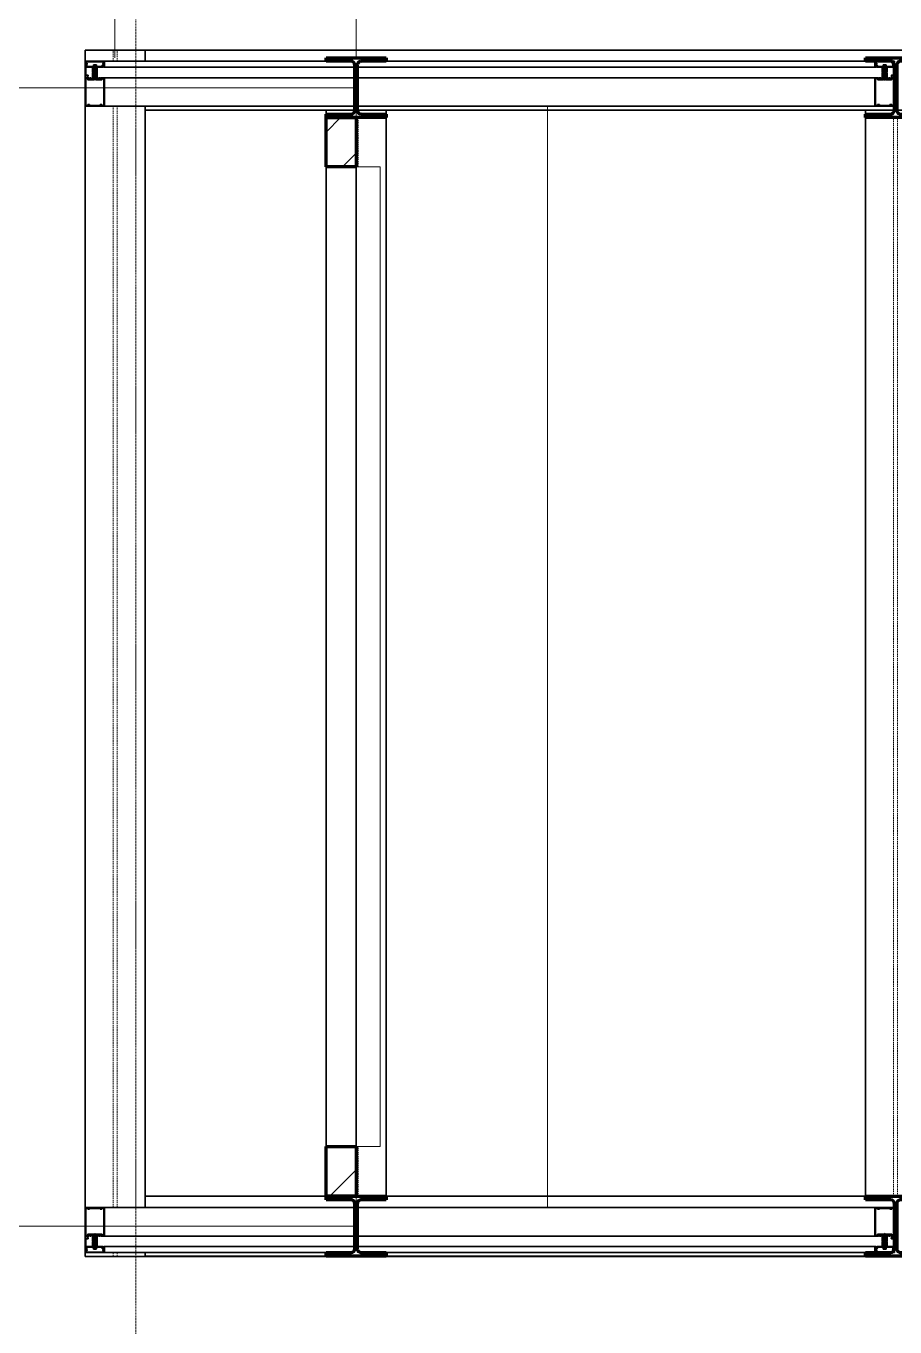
# Model space of a CAD drawing. Header units: millimetres. Extents: x -172 to 74841, y -20332 to 6639.
# Drawn here: x 21974 to 24874, y -14776 to -10434 of the extents above; entities that cross this region are included whole.
import ezdxf

# ---------------------------------------------------------------- set-up
doc = ezdxf.new("R2010")
doc.units = ezdxf.units.MM
for name, pattern in [('DPA_Grid _ Level 100', [10, 5.5, -1.6, 1.3, -1.6]), ('DPA_Hidden 100', [7.2, 4.7, -2.5]), ('DPA_Hidden 50', [3, 2, -1])]:
    doc.linetypes.add(name, pattern=pattern)
for name, color, linetype, lineweight in [('A-DETL', 1, 'Continuous', 70), ('A-DETL-GENF', 2, 'Continuous', 35), ('A-DOOR', 3, 'Continuous', 9), ('A-DOOR-E', 2, 'Continuous', 25), ('A-DOOR-HDLN', 2, 'Continuous', 9), ('A-GLAZ-CURT', 2, 'Continuous', 9), ('A-GLAZ-CWMG', 2, 'Continuous', 35), ('A-ROOF', 2, 'Continuous', 35), ('A-WALL', 5, 'Continuous', 35), ('A-WALL-PATT', 1, 'Continuous', 35), ('S-BEAM', 2, 'Continuous', 35), ('S-COLS', 6, 'Continuous', 70), ('S-COLS-E', 2, 'Continuous', 35), ('S-GRID', 251, 'Continuous', 9), ('WALL-E', 2, 'Continuous', 35)]:
    doc.layers.add(name, color=color, linetype=linetype, lineweight=lineweight)

# ---------------------------------------------------------------- blocks, each defined once
blk = doc.blocks.new('Curtain Panel - GlazedPanel_Single_Clear-17794791-4214-01 ENLARGED ENTRANCE 4 GROUND LEVEL - REFLECTED CEILING PLAN')
at = {"layer": 'A-GLAZ-CURT'}
for p, q in [((-1309, 17.5), (-450, 17.5)), ((-1309, -17.5), (-1309, 17.5)), ((-442, 17.5), (1309, 17.5)), ((1309, 17.5), (1309, -17.5)), ((-450, -17.5), (-1309, -17.5)), ((1309, -17.5), (-442, -17.5))]:
    blk.add_line(p, q, dxfattribs=at)
blk = doc.blocks.new('Rectangular Mullion - DPA-AR_Rectangular_Mullion_Bottom_Right _Flip-17794789-4214-01 ENLARGED ENTRANCE 4 GROUND LEVEL - REFLECTED CEILING PLAN')
at = {"layer": 'A-GLAZ-CWMG'}
for p, q in [((-914021.3, -14472.4), (-914021.3, -14377.4)), ((-914021.3, -14377.4), (-914021.3, -14472.4)), ((-914021.3, -14377.4), (-913186.3, -14377.4)), ((-914021.3, -14377.4), (-913186.3, -14377.4)), ((-913178.3, -14377.4), (-911451.3, -14377.4)), ((-913178.3, -14377.4), (-911451.3, -14377.4)), ((-911451.3, -14472.4), (-911451.3, -14377.4)), ((-911451.3, -14377.4), (-911451.3, -14472.4)), ((-914021.3, -14472.4), (-913186.3, -14472.4)), ((-914021.3, -14472.4), (-913186.3, -14472.4)), ((-913178.3, -14472.4), (-911451.3, -14472.4)), ((-913178.3, -14472.4), (-911451.3, -14472.4)), ((-914021.3, -14527.4), (-914021.3, -14507.4)), ((-914021.3, -14507.4), (-914021.3, -14527.4)), ((-914021.3, -14507.4), (-913186.3, -14507.4)), ((-914021.3, -14507.4), (-913186.3, -14507.4)), ((-913199.3, -14527.4), (-914021.3, -14527.4)), ((-914021.3, -14527.4), (-913199.3, -14527.4)), ((-913178.3, -14507.4), (-911451.3, -14507.4)), ((-913178.3, -14507.4), (-911451.3, -14507.4)), ((-911451.3, -14527.4), (-913165.3, -14527.4)), ((-913165.3, -14527.4), (-911451.3, -14527.4)), ((-911451.3, -14527.4), (-911451.3, -14507.4)), ((-911451.3, -14507.4), (-911451.3, -14527.4))]:
    blk.add_line(p, q, dxfattribs=at)
blk = doc.blocks.new('Rectangular Mullion - 65 x 150mm-17686081-4214-01 ENLARGED ENTRANCE 4 GROUND LEVEL - REFLECTED CEILING PLAN')
at = {"layer": 'A-DETL-GENF'}
for p, q in [((-32.5, 25.3), (-32.5, 37.5)), ((-32.5, 37.5), (32.5, 37.5)), ((-32.5, 18), (-32.5, 22.7)), ((-29.9, 17.5), (-32, 17.5)), ((-31.7, 23.5), (-30.7, 23.5)), ((-31.2, 36.2), (-31.2, 25.8)), ((-15.9, 36.2), (-31.2, 36.2)), ((-31.2, 25.8), (-30.5, 25.8)), ((-30.5, 23.7), (-31, 23.7)), ((-30.3, 26), (-27.6, 30.6)), ((-26.8, 21.3), (-29, 21.3)), ((-25.9, 29.6), (-27.4, 26.9)), ((-27.4, 26.9), (-27.4, 23.5)), ((-27.4, 23.5), (-24.5, 23.5)), ((-5.7, 17.5), (-25.9, 17.5)), ((-23, 22), (-23, 20)), ((-23, 20), (-8.3, 20)), ((0, 36), (-15.9, 36.2)), ((-7.6, 20.7), (-8.3, 20)), ((-8, 12.1), (-8, 17.5)), ((-8, 12.1), (-8, 0.5)), ((-8, 12.1), (-6.9, 12.1)), ((-7.7, 0.2), (-6.7, 0.2)), ((-7.6, 20.7), (-0.4, 20.7)), ((-6.6, 12.5), (-6.9, 12.1)), ((-6.2, 12.1), (-6.6, 12.5)), ((-6.3, 20.7), (-6.3, 21.7)), ((-6.3, 21.7), (6.3, 21.7)), ((-4.3, 12.1), (-6.2, 12.1)), ((-5.7, 17.5), (-5.3, 17.1)), ((-5.3, 17.1), (-5, 17.5)), ((-5.2, 25.2), (-5.2, 21.7)), ((5.1, 25.3), (-5.1, 25.3)), ((-5, 17.5), (5, 17.5)), ((-4.9, 4.3), (-4.9, 12.1)), ((-4.9, 4.3), (-2.4, 1.4)), ((4.9, 4.3), (-4.9, 4.3)), ((-3.9, 12.5), (-4.3, 12.1)), ((-3.9, 26.1), (3.9, 26.1)), ((-3.6, 12.1), (-3.9, 12.5)), ((-2.5, 12.1), (-3.6, 12.1)), ((-2.6, 25.2), (-2.6, 21.7)), ((-2.5, 12.1), (-2.5, 17.5)), ((-2.5, 1.8), (-2.5, 12.1)), ((-1.1, -3.8), (-2.5, 1.8)), ((-2.4, 1.4), (-2.4, -23.5)), ((-2.4, 1.4), (2.4, 1.4)), ((0, 20.3), (-0.4, 20.7)), ((15.9, 36.2), (0, 36)), ((0.4, 20.7), (0, 20.3)), ((0.4, 20.7), (7.6, 20.7)), ((2.5, 1.8), (1.1, -3.8)), ((2.4, 1.4), (4.9, 4.3)), ((2.4, -23.5), (2.4, 1.4)), ((2.5, 12.1), (2.5, 17.5)), ((2.5, 12.1), (2.5, 1.6)), ((3.6, 12.1), (2.5, 12.1)), ((2.6, 25.2), (2.6, 21.7)), ((3.9, 12.5), (3.6, 12.1)), ((4.3, 12.1), (3.9, 12.5)), ((6.2, 12.1), (4.3, 12.1)), ((4.9, 4.3), (4.9, 12.1)), ((5, 17.5), (5.3, 17.1)), ((5.2, 25.2), (5.2, 21.7)), ((5.3, 17.1), (5.7, 17.5)), ((28.4, 17.5), (5.7, 17.5)), ((6.6, 12.5), (6.2, 12.1)), ((6.3, 21.7), (6.3, 20.7)), ((6.9, 12.1), (6.6, 12.5)), ((6.7, 0.2), (7.7, 0.2)), ((6.9, 12.1), (8, 12.1)), ((8.3, 20), (7.6, 20.7)), ((8, 17.5), (8, 12.1)), ((8, 12.1), (8, 0.5)), ((8.3, 20), (27.4, 20)), ((31.2, 36.2), (15.9, 36.2)), ((27.4, 26.9), (25.9, 29.6)), ((27.4, 20), (27.4, 26.9)), ((27.6, 30.6), (30.3, 26)), ((30, -7.1), (30, 16)), ((30.5, 25.8), (31.2, 25.8)), ((31, 23.7), (30.5, 23.7)), ((30.7, 23.5), (31.7, 23.5)), ((31.2, 25.8), (31.2, 36.2)), ((32.5, 37.5), (32.5, 25.3)), ((32.5, 22.7), (32.5, -11.2)), ((-21, -17.5), (-32.5, -17.5)), ((-32.5, -17.5), (-32.5, -112.5)), ((-30, -20), (-24, -20)), ((-30, -110), (-30, -20)), ((-24, -20), (-24, -23.1)), ((-23.2, -23.8), (-4.1, -23.8)), ((-17.9, -21.3), (-20.2, -21.3)), ((-13.8, -17.5), (-17.1, -17.5)), ((-13.1, -20.5), (-13.1, -18.3)), ((-5.9, -21.3), (-12.3, -21.3)), ((-10.5, -19.4), (-10.5, -21.3)), ((-8, -18.7), (-9.7, -18.7)), ((-8, -2), (-8, -18.7)), ((-6.7, -1.7), (-7.7, -1.7)), ((-6.4, -0.1), (-6.4, -1.5)), ((-5.4, -19.8), (-5.4, -4.6)), ((-5.4, -4.6), (-3.5, -4.6)), ((-5.1, -18.3), (-5.1, -20.5)), ((-0.8, -17.5), (-4.3, -17.5)), ((-2.6, -20.8), (2.6, -20.8)), ((-2.6, -22.3), (-2.6, -20.8)), ((-2.4, -23.5), (0, -25.9)), ((0, -18.3), (-0.8, -17.5)), ((0.8, -17.5), (0, -18.3)), ((0, -25.9), (2.4, -23.5)), ((4.3, -17.5), (0.8, -17.5)), ((2.6, -20.8), (2.6, -22.3)), ((3.5, -4.6), (5.4, -4.6)), ((4.1, -23.8), (23.2, -23.8)), ((5.1, -20.5), (5.1, -18.3)), ((5.4, -4.6), (5.4, -19.8)), ((12.3, -21.3), (5.9, -21.3)), ((6.4, -1.5), (6.4, -0.1)), ((7.7, -1.7), (6.7, -1.7)), ((8, -18.7), (8, -2)), ((9.7, -18.7), (8, -18.7)), ((10.5, -21.3), (10.5, -19.4)), ((13.1, -18.3), (13.1, -20.5)), ((17.1, -17.5), (13.8, -17.5)), ((20.2, -21.3), (17.9, -21.3)), ((32.5, -17.5), (21, -17.5)), ((22.3, -10.4), (22.3, -9.4)), ((23.1, -8.6), (28.4, -8.6)), ((32.5, -11.2), (23.1, -11.2)), ((23.3, -17.5), (23.3, -11.2)), ((24, -23.1), (24, -20)), ((24, -20), (30, -20)), ((30, -20), (30, -110)), ((32.5, -11.2), (32.5, -17.5)), ((32.5, -112.5), (32.5, -17.5)), ((-32.5, -112.5), (32.5, -112.5)), ((-25.1, -110), (-30, -110)), ((-23.6, -106.9), (-23.6, -108.4)), ((-17.7, -106.9), (-23.6, -106.9)), ((-17.7, -108.4), (-17.7, -106.9)), ((16.1, -110), (-16.1, -110)), ((17.7, -106.9), (17.7, -108.4)), ((23.6, -106.9), (17.7, -106.9)), ((23.6, -108.4), (23.6, -106.9)), ((30, -110), (25.1, -110))]:
    blk.add_line(p, q, dxfattribs=at)
for centre, radius, start, end in [((-31, 25.3), 1.52, 180, 270), ((-31.7, 22.7), 0.762, 90, 180), ((-32, 18), 0.508, 180, 270), ((-30.7, 24.8), 1.27, 270, 71.3371), ((-30.5, 24.8), 1.02, 270, 90), ((-29, 20), 1.27, 90, 180), ((-28, 19.8), 2.29, 180, 225.1897), ((-29.9, 17.9), 0.381, 270, 45.1897), ((-26.8, 30.1), 1.02, 330, 150), ((-26.8, 20), 1.27, 0, 90), ((-25.9, 17.9), 0.381, 134.8103, 270), ((-27.8, 19.8), 2.29, 314.8103, 0), ((-24.5, 22), 1.52, 0, 90), ((-7.7, 0.5), 0.254, 180, 270), ((-6.7, -0.1), 0.254, 0, 90), ((-3.9, 24.7), 1.38, 20.9416, 159.0732), ((0, 21.9), 4.19, 54.2873, 125.7127), ((3.9, 24.7), 1.38, 20.9416, 159.0732), ((6.7, -0.1), 0.254, 90, 180), ((7.7, 0.5), 0.254, 270, 0), ((26.8, 30.1), 1.02, 30, 210), ((28.4, 16), 1.52, 0, 90), ((30.7, 24.8), 1.27, 108.6629, 270), ((30.5, 24.8), 1.02, 90, 270), ((31, 25.3), 1.52, 270, 0), ((31.7, 22.7), 0.762, 0, 90), ((-23.2, -23.1), 0.762, 180, 270), ((-19.2, -19.8), 2.29, 134.8103, 180), ((-20.2, -20), 1.27, 180, 270), ((-21, -17.9), 0.381, 314.8103, 90), ((-17.9, -20), 1.27, 270, 0), ((-17.1, -17.9), 0.381, 90, 225.1897), ((-18.9, -19.8), 2.29, 0, 45.1897), ((-13.8, -18.3), 0.762, 0, 90), ((-12.3, -20.5), 0.762, 180, 270), ((-9.7, -19.4), 0.762, 90, 180), ((-7.7, -2), 0.254, 90, 180), ((-6.9, -19.8), 1.52, 270, 0), ((-6.7, -1.5), 0.254, 270, 0), ((-5.9, -20.5), 0.762, 270, 0), ((-4.3, -18.3), 0.762, 90, 180), ((-4.1, -22.3), 1.52, 270, 0), ((0, -3.5), 3.63, 197.5064, 342.4936), ((0, -3.5), 1.09, 195, 345), ((4.1, -22.3), 1.52, 180, 270), ((4.3, -18.3), 0.762, 0, 90), ((5.9, -20.5), 0.762, 180, 270), ((6.9, -19.8), 1.52, 180, 270), ((6.7, -1.5), 0.254, 180, 270), ((7.7, -2), 0.254, 0, 90), ((9.7, -19.4), 0.762, 0, 90), ((12.3, -20.5), 0.762, 270, 0), ((13.8, -18.3), 0.762, 90, 180), ((18.9, -19.8), 2.29, 134.8103, 180), ((17.9, -20), 1.27, 180, 270), ((17.1, -17.9), 0.381, 314.8103, 90), ((20.2, -20), 1.27, 270, 0), ((21, -17.9), 0.381, 90, 225.1897), ((19.2, -19.8), 2.29, 0, 45.1897), ((23.1, -9.4), 0.762, 90, 180), ((23.1, -10.4), 0.762, 180, 270), ((23.2, -23.1), 0.762, 270, 0), ((28.4, -7.1), 1.52, 270, 0), ((-25.1, -108.4), 1.52, 270, 0), ((-16.1, -108.4), 1.52, 180, 270), ((16.1, -108.4), 1.52, 270, 0), ((25.1, -108.4), 1.52, 180, 270)]:
    blk.add_arc(centre, radius, start, end, dxfattribs=at)
blk = doc.blocks.new('Rectangular Mullion - DPA-AR_Rectangular_Mullion_Bottom_Right _Flip-V18-4214-01 ENLARGED ENTRANCE 4 GROUND LEVEL - REFLECTED CEILING PLAN')
at = {"layer": 'A-GLAZ-CWMG', "lineweight": 9}
for p, q in [((-13, 37.5), (-65, 37.5)), ((-65, 37.5), (-65, 17.5)), ((-65, 17.5), (-41, 17.5)), ((-41, 17.5), (-41, -17.5)), ((0, -112.5), (0, 24.5)), ((-41, -17.5), (-65, -17.5)), ((-65, -17.5), (-65, -112.5)), ((-65, -112.5), (0, -112.5))]:
    blk.add_line(p, q, dxfattribs=at)
blk = doc.blocks.new('Rectangular Mullion - 65 x 150mm-17686078-4214-01 ENLARGED ENTRANCE 4 GROUND LEVEL - REFLECTED CEILING PLAN')
at = {"layer": 'A-DETL-GENF'}
for p, q in [((-32.5, 37.5), (-32.5, 25.3)), ((32.5, 37.5), (-32.5, 37.5)), ((-32.5, 22.7), (-32.5, -11.1)), ((-30.7, 23.5), (-31.7, 23.5)), ((-31.2, 25.8), (-31.2, 36.2)), ((-31.2, 36.2), (-15.9, 36.2)), ((-30.5, 25.8), (-31.2, 25.8)), ((-31, 23.7), (-30.5, 23.7)), ((-27.6, 30.6), (-30.3, 26)), ((-30, -7.1), (-30, 16)), ((-28.4, 17.5), (-5.7, 17.5)), ((-27.4, 26.9), (-25.9, 29.6)), ((-27.4, 20), (-27.4, 26.9)), ((-8.3, 20), (-27.4, 20)), ((-15.9, 36.2), (0, 36)), ((-8.3, 20), (-7.6, 20.7)), ((-8, 17.5), (-8, 12.1)), ((-6.9, 12.1), (-8, 12.1)), ((-8, 12.1), (-8, 0.5)), ((-6.7, 0.2), (-7.7, 0.2)), ((-0.4, 20.7), (-7.6, 20.7)), ((-6.9, 12.1), (-6.6, 12.5)), ((-6.6, 12.5), (-6.2, 12.1)), ((6.3, 21.7), (-6.3, 21.7)), ((-6.3, 21.7), (-6.3, 20.7)), ((-6.2, 12.1), (-4.3, 12.1)), ((-5.3, 17.1), (-5.7, 17.5)), ((-5, 17.5), (-5.3, 17.1)), ((-5.2, 25.2), (-5.2, 21.7)), ((-5.1, 25.3), (5.1, 25.3)), ((5, 17.5), (-5, 17.5)), ((-4.9, 4.3), (-4.9, 12.1)), ((-4.9, 4.3), (4.9, 4.3)), ((-2.4, 1.4), (-4.9, 4.3)), ((-4.3, 12.1), (-3.9, 12.5)), ((3.9, 26.1), (-3.9, 26.1)), ((-3.9, 12.5), (-3.6, 12.1)), ((-3.6, 12.1), (-2.5, 12.1)), ((-2.6, 25.2), (-2.6, 21.7)), ((-2.5, 12.1), (-2.5, 17.5)), ((-2.5, 12.1), (-2.5, 1.6)), ((-2.5, 1.8), (-1.1, -3.8)), ((-2.4, -23.5), (-2.4, 1.4)), ((2.4, 1.4), (-2.4, 1.4)), ((-0.4, 20.7), (0, 20.3)), ((0, 36), (15.9, 36.2)), ((0, 20.3), (0.4, 20.7)), ((7.6, 20.7), (0.4, 20.7)), ((1.1, -3.8), (2.5, 1.8)), ((4.9, 4.3), (2.4, 1.4)), ((2.4, 1.4), (2.4, -23.5)), ((2.5, 12.1), (2.5, 17.5)), ((2.5, 12.1), (3.6, 12.1)), ((2.5, 1.8), (2.5, 12.1)), ((2.6, 25.2), (2.6, 21.7)), ((3.6, 12.1), (3.9, 12.5)), ((3.9, 12.5), (4.3, 12.1)), ((4.3, 12.1), (6.2, 12.1)), ((4.9, 4.3), (4.9, 12.1)), ((5.3, 17.1), (5, 17.5)), ((5.2, 25.2), (5.2, 21.7)), ((5.7, 17.5), (5.3, 17.1)), ((5.7, 17.5), (25.9, 17.5)), ((6.2, 12.1), (6.6, 12.5)), ((6.3, 20.7), (6.3, 21.7)), ((6.6, 12.5), (6.9, 12.1)), ((7.7, 0.2), (6.7, 0.2)), ((8, 12.1), (6.9, 12.1)), ((7.6, 20.7), (8.3, 20)), ((8, 12.1), (8, 17.5)), ((8, 12.1), (8, 0.5)), ((23, 20), (8.3, 20)), ((15.9, 36.2), (31.2, 36.2)), ((23, 22), (23, 20)), ((27.4, 23.5), (24.5, 23.5)), ((25.9, 29.6), (27.4, 26.9)), ((26.8, 21.3), (29, 21.3)), ((27.4, 26.9), (27.4, 23.5)), ((30.3, 26), (27.6, 30.6)), ((29.9, 17.5), (32, 17.5)), ((31.2, 25.8), (30.5, 25.8)), ((30.5, 23.7), (31, 23.7)), ((31.7, 23.5), (30.7, 23.5)), ((31.2, 36.2), (31.2, 25.8)), ((32.5, 25.3), (32.5, 37.5)), ((32.5, 18), (32.5, 22.7)), ((-32.5, -11.1), (-23.1, -11.1)), ((-32.5, -11.2), (-32.5, -17.5)), ((-32.5, -17.5), (-21, -17.5)), ((-32.5, -112.5), (-32.5, -17.5)), ((-24, -20), (-30, -20)), ((-30, -20), (-30, -110)), ((-23.1, -8.6), (-28.4, -8.6)), ((-24, -23.1), (-24, -20)), ((-23.3, -17.5), (-23.3, -11.1)), ((-4.1, -23.8), (-23.2, -23.8)), ((-22.3, -10.4), (-22.3, -9.4)), ((-20.2, -21.3), (-17.9, -21.3)), ((-17.1, -17.5), (-13.8, -17.5)), ((-13.1, -18.3), (-13.1, -20.5)), ((-12.3, -21.3), (-5.9, -21.3)), ((-10.5, -21.3), (-10.5, -19.4)), ((-9.7, -18.7), (-8, -18.7)), ((-8, -18.7), (-8, -2)), ((-7.7, -1.7), (-6.7, -1.7)), ((-6.4, -1.5), (-6.4, -0.1)), ((-3.5, -4.6), (-5.4, -4.6)), ((-5.4, -4.6), (-5.4, -19.8)), ((-5.1, -20.5), (-5.1, -18.3)), ((-4.3, -17.5), (-0.8, -17.5)), ((-2.6, -20.8), (-2.6, -22.3)), ((2.6, -20.8), (-2.6, -20.8)), ((0, -25.9), (-2.4, -23.5)), ((-0.8, -17.5), (0, -18.3)), ((0, -18.3), (0.8, -17.5)), ((2.4, -23.5), (0, -25.9)), ((0.8, -17.5), (4.3, -17.5)), ((2.6, -22.3), (2.6, -20.8)), ((5.4, -4.6), (3.5, -4.6)), ((23.2, -23.8), (4.1, -23.8)), ((5.1, -18.3), (5.1, -20.5)), ((5.4, -19.8), (5.4, -4.6)), ((5.9, -21.3), (12.3, -21.3)), ((6.4, -0.1), (6.4, -1.5)), ((6.7, -1.7), (7.7, -1.7)), ((8, -2), (8, -18.7)), ((8, -18.7), (9.7, -18.7)), ((10.5, -19.4), (10.5, -21.3)), ((13.1, -20.5), (13.1, -18.3)), ((13.8, -17.5), (17.1, -17.5)), ((17.9, -21.3), (20.2, -21.3)), ((21, -17.5), (32.5, -17.5)), ((24, -20), (24, -23.1)), ((30, -20), (24, -20)), ((30, -110), (30, -20)), ((32.5, -17.5), (32.5, -112.5)), ((32.5, -112.5), (-32.5, -112.5)), ((-30, -110), (-25.1, -110)), ((-23.6, -108.4), (-23.6, -106.9)), ((-23.6, -106.9), (-17.7, -106.9)), ((-17.7, -106.9), (-17.7, -108.4)), ((-16.1, -110), (16.1, -110)), ((17.7, -106.9), (23.6, -106.9)), ((17.7, -108.4), (17.7, -106.9)), ((23.6, -106.9), (23.6, -108.4)), ((25.1, -110), (30, -110))]:
    blk.add_line(p, q, dxfattribs=at)
for centre, radius, start, end in [((-31, 25.3), 1.52, 180, 270), ((-31.7, 22.7), 0.762, 90, 180), ((-30.7, 24.8), 1.27, 270, 71.3371), ((-30.5, 24.8), 1.02, 270, 90), ((-28.4, 16), 1.52, 90, 180), ((-26.8, 30.1), 1.02, 330, 150), ((-7.7, 0.5), 0.254, 180, 270), ((-6.7, -0.1), 0.254, 0, 90), ((-3.9, 24.7), 1.38, 20.9268, 159.0584), ((0, 21.9), 4.19, 54.2873, 125.7127), ((3.9, 24.7), 1.38, 20.9268, 159.0584), ((6.7, -0.1), 0.254, 90, 180), ((7.7, 0.5), 0.254, 270, 0), ((24.5, 22), 1.52, 90, 180), ((26.8, 20), 1.27, 90, 180), ((27.8, 19.8), 2.29, 180, 225.1897), ((26.8, 30.1), 1.02, 30, 210), ((25.9, 17.9), 0.381, 270, 45.1897), ((29, 20), 1.27, 360, 90), ((30.7, 24.8), 1.27, 108.6629, 270), ((30.5, 24.8), 1.02, 90, 270), ((29.9, 17.9), 0.381, 134.8103, 270), ((28, 19.8), 2.29, 314.8103, 360), ((31, 25.3), 1.52, 270, 0), ((31.7, 22.7), 0.762, 0, 90), ((32, 18), 0.508, 270, 0), ((-28.4, -7.1), 1.52, 180, 270), ((-23.2, -23.1), 0.762, 180, 270), ((-23.1, -9.4), 0.762, 0, 90), ((-23.1, -10.4), 0.762, 270, 0), ((-19.2, -19.8), 2.29, 134.8103, 180), ((-20.2, -20), 1.27, 180, 270), ((-21, -17.9), 0.381, 314.8103, 90), ((-17.9, -20), 1.27, 270, 360), ((-17.1, -17.9), 0.381, 90, 225.1897), ((-18.9, -19.8), 2.29, 360, 45.1897), ((-13.8, -18.3), 0.762, 0, 90), ((-12.3, -20.5), 0.762, 180, 270), ((-9.7, -19.4), 0.762, 90, 180), ((-7.7, -2), 0.254, 90, 180), ((-6.9, -19.8), 1.52, 270, 0), ((-6.7, -1.5), 0.254, 270, 0), ((-5.9, -20.5), 0.762, 270, 0), ((-4.3, -18.3), 0.762, 90, 180), ((-4.1, -22.3), 1.52, 270, 0), ((0, -3.5), 3.63, 197.5064, 342.4936), ((0, -3.5), 1.09, 195, 345), ((4.1, -22.3), 1.52, 180, 270), ((4.3, -18.3), 0.762, 360, 90), ((5.9, -20.5), 0.762, 180, 270), ((6.9, -19.8), 1.52, 180, 270), ((6.7, -1.5), 0.254, 180, 270), ((7.7, -2), 0.254, 360, 90), ((9.7, -19.4), 0.762, 0, 90), ((12.3, -20.5), 0.762, 270, 0), ((13.8, -18.3), 0.762, 90, 180), ((18.9, -19.8), 2.29, 134.8103, 180), ((17.9, -20), 1.27, 180, 270), ((17.1, -17.9), 0.381, 314.8103, 90), ((20.2, -20), 1.27, 270, 0), ((21, -17.9), 0.381, 90, 225.1897), ((19.2, -19.8), 2.29, 0, 45.1897), ((23.2, -23.1), 0.762, 270, 0), ((-25.1, -108.4), 1.52, 270, 0), ((-16.1, -108.4), 1.52, 180, 270), ((16.1, -108.4), 1.52, 270, 0), ((25.1, -108.4), 1.52, 180, 270)]:
    blk.add_arc(centre, radius, start, end, dxfattribs=at)
blk = doc.blocks.new('Rectangular Mullion - DPA-AR_Rectangular_Mullion_Bottom_Left _Flip-17790768-4214-01 ENLARGED ENTRANCE 4 GROUND LEVEL - REFLECTED CEILING PLAN')
at = {"layer": 'A-GLAZ-CWMG', "lineweight": 9}
for p, q in [((-65, 37.5), (0, 37.5)), ((-65, 17.5), (-65, 37.5)), ((-41, 17.5), (-65, 17.5)), ((-41, -17.5), (-41, 17.5)), ((0, 37.5), (0, -112.5)), ((-65, -112.5), (-65, -17.5)), ((-65, -17.5), (-41, -17.5)), ((0, -112.5), (-65, -112.5))]:
    blk.add_line(p, q, dxfattribs=at)
blk = doc.blocks.new('H-Wide Flange Beams - H200x200x49_9-V19-4214-01 ENLARGED ENTRANCE 4 GROUND LEVEL - REFLECTED CEILING PLAN')
at = {"layer": 'S-BEAM'}
for p, q in [((-1396, 100), (-1396, -100)), ((-1396, -100), (-1396, 100)), ((-1396, 100), (-1396, 17)), ((-1396, 17), (-1396, 100)), ((-1359, 100), (-1396, 100)), ((-1396, 100), (-1359, 100)), ((-1396, 100), (-1359, 100)), ((-1396, 100), (-1359, 100)), ((2467, 100), (-1209, 100)), ((-1209, 100), (2467, 100)), ((-1209, 100), (2467, 100)), ((-1209, 100), (2467, 100)), ((2630, 100), (2617, 100)), ((2617, 100), (2630, 100)), ((2617, 100), (2630, 100)), ((2617, 100), (2630, 100)), ((2630, 100), (2630, 17)), ((2630, 17), (2630, 100)), ((2630, 100), (2630, -100)), ((2630, -100), (2630, 100)), ((-1396, 17), (-1396, 4.4)), ((-1396, 4.4), (-1396, 17)), ((2630, 17), (2630, 4.4)), ((2630, 4.4), (2630, 17)), ((-1396, -17), (-1396, -4.4)), ((-1396, -4.4), (-1396, -17)), ((-1396, -100), (-1396, -17)), ((-1396, -17), (-1396, -100)), ((2630, -17), (2630, -4.4)), ((2630, -4.4), (2630, -17)), ((2630, -100), (2630, -17)), ((2630, -17), (2630, -100)), ((-1396, -100), (2630, -100)), ((-1396, -100), (2630, -100)), ((-1396, -100), (2630, -100)), ((-1396, -100), (2630, -100))]:
    blk.add_line(p, q, dxfattribs=at)
at = {"layer": 'S-BEAM', "linetype": 'DPA_Hidden 100', "lineweight": 9}
for p, q in [((-1359, 6.5), (-1396, 6.5)), ((2467, 6.5), (-1209, 6.5)), ((2630, 6.5), (2617, 6.5)), ((-1359, -6.5), (-1396, -6.5)), ((2467, -6.5), (-1209, -6.5)), ((2630, -6.5), (2617, -6.5))]:
    blk.add_line(p, q, dxfattribs=at)
blk = doc.blocks.new('H-Wide Flange Beams - H200x200x49_9-17794920-4214-01 ENLARGED ENTRANCE 4 GROUND LEVEL - REFLECTED CEILING PLAN')
at = {"layer": 'S-BEAM'}
for p, q in [((5481.4, 100), (-4294.1, 100)), ((-4294.1, 100), (5481.4, 100)), ((-4279.7, 100), (5481.4, 100)), ((-4279.7, 100), (5481.4, 100)), ((5481.4, 100), (5481.4, 88)), ((5481.4, 88), (5481.4, 100)), ((5481.4, 100), (5481.4, 88)), ((5481.4, 88), (5481.4, 100)), ((5481.4, -62), (5481.4, -100)), ((5481.4, -100), (5481.4, -62)), ((5481.4, -62), (5481.4, -100)), ((5481.4, -100), (5481.4, -62)), ((-4294.1, -100), (5481.4, -100)), ((-4294.1, -100), (5481.4, -100)), ((-4279.7, -100), (5481.4, -100)), ((-4279.7, -100), (5481.4, -100))]:
    blk.add_line(p, q, dxfattribs=at)
blk = doc.blocks.new('H-Wide Flange Beams - H200x200x49_9-17794962-4214-01 ENLARGED ENTRANCE 4 GROUND LEVEL - REFLECTED CEILING PLAN')
at = {"layer": 'S-BEAM'}
for p, q in [((4773.5, 100), (2981.5, 100)), ((2981.5, 100), (4773.5, 100)), ((2981.5, 100), (4773.5, 100)), ((2981.5, 100), (4773.5, 100)), ((5481.4, 100), (4781.5, 100)), ((4781.5, 100), (5481.4, 100)), ((4781.5, 100), (5481.4, 100)), ((4781.5, 100), (5481.4, 100)), ((5481.4, 100), (5481.4, 87)), ((5481.4, 87), (5481.4, 100)), ((5481.4, 100), (5481.4, 87)), ((5481.4, 87), (5481.4, 100)), ((5481.4, -63), (5481.4, -100)), ((5481.4, -100), (5481.4, -63)), ((5481.4, -63), (5481.4, -100)), ((5481.4, -100), (5481.4, -63)), ((-4287.9, -100), (5481.4, -100)), ((-4287.9, -100), (5481.4, -100)), ((-4287.9, -100), (5481.4, -100)), ((-4287.9, -100), (5481.4, -100))]:
    blk.add_line(p, q, dxfattribs=at)
blk = doc.blocks.new('Curtain Panel - GlazedPanel_Single_Clear-17794154-4214-01 ENLARGED ENTRANCE 4 GROUND LEVEL - REFLECTED CEILING PLAN')
at = {"layer": 'A-GLAZ-CURT'}
for p, q in [((-1309, -17.5), (-1309, 17.5)), ((-1309, 17.5), (-450, 17.5)), ((-442, 17.5), (1309, 17.5)), ((1309, 17.5), (1309, -17.5)), ((-450, -17.5), (-1309, -17.5)), ((1309, -17.5), (-442, -17.5))]:
    blk.add_line(p, q, dxfattribs=at)
blk = doc.blocks.new('Rectangular Mullion - DPA-AR_Rectangular_Mullion_Bottom_Right _Flip-17794152-4214-01 ENLARGED ENTRANCE 4 GROUND LEVEL - REFLECTED CEILING PLAN')
at = {"layer": 'A-GLAZ-CWMG'}
for p, q in [((-914021.3, -10551.4), (-914021.3, -10571.4)), ((-914021.3, -10571.4), (-914021.3, -10551.4)), ((-913199.3, -10551.4), (-914021.3, -10551.4)), ((-914021.3, -10551.4), (-913199.3, -10551.4)), ((-911451.3, -10551.4), (-913165.3, -10551.4)), ((-913165.3, -10551.4), (-911451.3, -10551.4)), ((-911451.3, -10551.4), (-911451.3, -10571.4)), ((-911451.3, -10571.4), (-911451.3, -10551.4)), ((-914021.3, -10571.4), (-913186.3, -10571.4)), ((-914021.3, -10571.4), (-913186.3, -10571.4)), ((-913178.3, -10571.4), (-911451.3, -10571.4)), ((-913178.3, -10571.4), (-911451.3, -10571.4)), ((-914021.3, -10606.4), (-914021.3, -10701.4)), ((-914021.3, -10701.4), (-914021.3, -10606.4)), ((-914021.3, -10606.4), (-913186.3, -10606.4)), ((-914021.3, -10606.4), (-913186.3, -10606.4)), ((-913178.3, -10606.4), (-911451.3, -10606.4)), ((-913178.3, -10606.4), (-911451.3, -10606.4)), ((-911451.3, -10606.4), (-911451.3, -10701.4)), ((-911451.3, -10701.4), (-911451.3, -10606.4)), ((-914021.3, -10701.4), (-913186.3, -10701.4)), ((-914021.3, -10701.4), (-913186.3, -10701.4)), ((-913178.3, -10701.4), (-911451.3, -10701.4)), ((-913178.3, -10701.4), (-911451.3, -10701.4))]:
    blk.add_line(p, q, dxfattribs=at)
blk = doc.blocks.new('Rectangular Mullion - DPA-AR_Rectangular_Mullion_Bottom_Right _Flip-V26-4214-01 ENLARGED ENTRANCE 4 GROUND LEVEL - REFLECTED CEILING PLAN')
at = {"layer": 'A-GLAZ-CWMG', "lineweight": 9}
for p, q in [((0, 112.5), (-65, 112.5)), ((-65, 112.5), (-65, 17.5)), ((0, -24.5), (0, 112.5)), ((-65, 17.5), (-41, 17.5)), ((-41, 17.5), (-41, -17.5)), ((-41, -17.5), (-65, -17.5)), ((-65, -17.5), (-65, -37.5)), ((-65, -37.5), (-13, -37.5))]:
    blk.add_line(p, q, dxfattribs=at)
blk = doc.blocks.new('Rectangular Mullion - DPA-AR_Rectangular_Mullion_Bottom_Left _Flip-17791810-4214-01 ENLARGED ENTRANCE 4 GROUND LEVEL - REFLECTED CEILING PLAN')
at = {"layer": 'A-GLAZ-CWMG', "lineweight": 9}
for p, q in [((-65, 17.5), (-65, 112.5)), ((-65, 112.5), (0, 112.5)), ((0, 112.5), (0, -37.5)), ((-41, 17.5), (-65, 17.5)), ((-41, -17.5), (-41, 17.5)), ((-65, -37.5), (-65, -17.5)), ((-65, -17.5), (-41, -17.5)), ((0, -37.5), (-65, -37.5))]:
    blk.add_line(p, q, dxfattribs=at)
blk = doc.blocks.new('H-Wide Flange-Column - H200x200x49_9-V27-4214-01 ENLARGED ENTRANCE 4 GROUND LEVEL - REFLECTED CEILING PLAN')
at = {"layer": 'S-COLS-E', "lineweight": 9}
h = blk.add_hatch(dxfattribs=at)
h.set_pattern_fill('FP_19', color=256, style=0, pattern_type=2)
h.set_pattern_definition([(225, (-911382.32, -14439.4), (251.44717, -251.44717), []), (225, (-911382.32, -14820.4), (251.44717, -251.44717), [])])
h.paths.add_polyline_path([(-4, 100), (-100, 100), (-100, 88), (-17, 88), (-7.3, 83.1), (-4, 75), (-4, -75), (-7.8, -84.2), (-17, -88), (-100, -88), (-100, -100), (100, -100), (100, -88), (17, -88), (7.8, -84.2), (4, -75), (4, 75), (7.8, 84.2), (17, 88), (100, 88), (100, 100), (4, 100)])
at = {"layer": 'S-COLS'}
for p, q in [((-100, 100), (100, 100)), ((-100, 88), (-100, 100)), ((-17, 88), (-100, 88)), ((100, 88), (17, 88)), ((100, 100), (100, 88)), ((-4, -75), (-4, 75)), ((4, 75), (4, -75)), ((-100, -100), (-100, -88)), ((-100, -88), (-17, -88)), ((100, -100), (-100, -100)), ((17, -88), (100, -88)), ((100, -88), (100, -100))]:
    blk.add_line(p, q, dxfattribs=at)
for centre, start, end in [((-17, 75), 360, 90), ((17, 75), 90, 180), ((-17, -75), 270, 0), ((17, -75), 180, 270)]:
    blk.add_arc(centre, 13, start, end, dxfattribs=at)
blk = doc.blocks.new('H-Wide Flange-Column - H200x200x49_9-V28-4214-01 ENLARGED ENTRANCE 4 GROUND LEVEL - REFLECTED CEILING PLAN')
at = {"layer": 'S-COLS-E', "lineweight": 9}
h = blk.add_hatch(dxfattribs=at)
h.set_pattern_fill('FP_20', color=256, style=0, pattern_type=2)
h.set_pattern_definition([(225, (-911382.32, -10639.4), (251.44717, -251.44717), []), (225, (-911382.32, -11020.4), (251.44717, -251.44717), [])])
h.paths.add_polyline_path([(-100, 100), (-100, 88), (-17, 88), (-7.8, 84.2), (-4, 75), (-4, -75), (-7.8, -84.2), (-17, -88), (-100, -88), (-100, -100), (100, -100), (100, -88), (17, -88), (7.5, -83.4), (4, -75), (4, 75), (7.8, 84.2), (17, 88), (100, 88), (100, 100)])
at = {"layer": 'S-COLS'}
for p, q in [((-100, 100), (100, 100)), ((-100, 88), (-100, 100)), ((-17, 88), (-100, 88)), ((100, 88), (17, 88)), ((100, 100), (100, 88)), ((-4, -75), (-4, 75)), ((4, 75), (4, -75)), ((-100, -100), (-100, -88)), ((-100, -88), (-17, -88)), ((100, -100), (-100, -100)), ((17, -88), (100, -88)), ((100, -88), (100, -100))]:
    blk.add_line(p, q, dxfattribs=at)
for centre, start, end in [((-17, 75), 360, 90), ((17, 75), 90, 180), ((-17, -75), 270, 0), ((17, -75), 180, 270)]:
    blk.add_arc(centre, 13, start, end, dxfattribs=at)
blk = doc.blocks.new('H-Wide Flange Beams - H200x200x49_9-V20-4214-01 ENLARGED ENTRANCE 4 GROUND LEVEL - REFLECTED CEILING PLAN')
at = {"layer": 'S-BEAM'}
for p, q in [((-1196, 100), (-1196, 4)), ((-1196, 4), (-1196, 100)), ((-1196, 100), (-1196, 17)), ((-1196, 17), (-1196, 100)), ((2429, 100), (-1196, 100)), ((-1196, 100), (2429, 100)), ((-1196, 100), (2429, 100)), ((-1196, 100), (2429, 100)), ((2429, 100), (2429, 17)), ((2429, 17), (2429, 100)), ((2429, 100), (2429, -100)), ((2429, -100), (2429, 100)), ((-1196, 17), (-1196, 4.4)), ((-1196, 4.4), (-1196, 17)), ((2429, 17), (2429, 4.4)), ((2429, 4.4), (2429, 17)), ((-1196, -4), (-1196, -100)), ((-1196, -100), (-1196, -4)), ((-1196, -17), (-1196, -4.4)), ((-1196, -4.4), (-1196, -17)), ((-1196, -100), (-1196, -17)), ((-1196, -17), (-1196, -100)), ((2429, -17), (2429, -4.4)), ((2429, -4.4), (2429, -17)), ((2429, -100), (2429, -17)), ((2429, -17), (2429, -100)), ((-1196, -100), (2429, -100)), ((-1196, -100), (2429, -100)), ((-1196, -100), (2429, -100)), ((-1196, -100), (2429, -100))]:
    blk.add_line(p, q, dxfattribs=at)
at = {"layer": 'S-BEAM', "linetype": 'DPA_Hidden 100', "lineweight": 9}
for p, q in [((-1190, 6.5), (-1196, 6.5)), ((2429, 6.5), (-1171, 6.5)), ((-1190, -6.5), (-1196, -6.5)), ((2429, -6.5), (-1171, -6.5))]:
    blk.add_line(p, q, dxfattribs=at)
blk = doc.blocks.new('H-Wide Flange Beams - H200x200x49_9-V29-4214-01 ENLARGED ENTRANCE 4 GROUND LEVEL - REFLECTED CEILING PLAN')
at = {"layer": 'S-BEAM'}
for p, q in [((-1196, 100), (-1196, 4)), ((-1196, 4), (-1196, 100)), ((-1196, 100), (-1196, 17)), ((-1196, 17), (-1196, 100)), ((2429, 100), (-1196, 100)), ((-1196, 100), (2429, 100)), ((-1196, 100), (2429, 100)), ((-1196, 100), (2429, 100)), ((2429, 100), (2429, 17)), ((2429, 17), (2429, 100)), ((2429, 100), (2429, -100)), ((2429, -100), (2429, 100)), ((-1196, 17), (-1196, 4.4)), ((-1196, 4.4), (-1196, 17)), ((2429, 17), (2429, 4.4)), ((2429, 4.4), (2429, 17)), ((-1196, -4), (-1196, -100)), ((-1196, -100), (-1196, -4)), ((-1196, -17), (-1196, -4.4)), ((-1196, -4.4), (-1196, -17)), ((-1196, -100), (-1196, -17)), ((-1196, -17), (-1196, -100)), ((2429, -17), (2429, -4.4)), ((2429, -4.4), (2429, -17)), ((2429, -100), (2429, -17)), ((2429, -17), (2429, -100)), ((-1196, -100), (2429, -100)), ((-1196, -100), (2429, -100)), ((-1196, -100), (2429, -100)), ((-1196, -100), (2429, -100))]:
    blk.add_line(p, q, dxfattribs=at)
at = {"layer": 'S-BEAM', "linetype": 'DPA_Hidden 100', "lineweight": 9}
for p, q in [((-1190, 6.5), (-1196, 6.5)), ((-1007, 6.5), (-1171, 6.5)), ((2429, 6.5), (2263, 6.5)), ((-1190, -6.5), (-1196, -6.5))]:
    blk.add_line(p, q, dxfattribs=at)
blk = doc.blocks.new('M_Door-Overhead-Rolling - RS-18924034-4214-01 ENLARGED ENTRANCE 4 GROUND LEVEL - REFLECTED CEILING PLAN')
at = {"layer": 'A-DOOR'}
for p, q in [((-1635, 130), (1635, 130)), ((-1635, 50), (-1635, 130)), ((1635, 130), (1635, 50)), ((1635, 50), (-1635, 50))]:
    blk.add_line(p, q, dxfattribs=at)
at = {"layer": 'A-DOOR-HDLN'}
for p, q in [((-1838.2, 688.8), (1838.2, 688.8)), ((-1838.2, 50), (-1838.2, 688.8)), ((1838.2, 50), (1838.2, 688.8)), ((-1838.2, 50), (-1635, 50)), ((1635, 50), (1838.2, 50))]:
    blk.add_line(p, q, dxfattribs=at)
blk = doc.blocks.new('H-Wide Flange-Column - H200x200x49_9-V32-4214-01 ENLARGED ENTRANCE 4 GROUND LEVEL - REFLECTED CEILING PLAN')
at = {"layer": 'S-COLS-E', "lineweight": 9}
h = blk.add_hatch(dxfattribs=at)
h.set_pattern_fill('FP_24', color=256, style=0, pattern_type=2)
h.set_pattern_definition([(225, (-913182.32, -10639.4), (251.44717, -251.44717), []), (225, (-913182.32, -11020.4), (251.44717, -251.44717), [])])
h.paths.add_polyline_path([(50, 100), (-100, 100), (-100, 88), (-17, 88), (-7.8, 84.2), (-4, 75), (-4, -75), (-8.2, -84.4), (-17, -88), (-100, -88), (-100, -100), (100, -100), (100, -88), (17, -88), (7.8, -84.2), (4, -75), (4, 75), (7.8, 84.2), (17, 88), (100, 88), (100, 100)])
at = {"layer": 'S-COLS'}
for p, q in [((-100, 100), (100, 100)), ((-100, 88), (-100, 100)), ((-17, 88), (-100, 88)), ((100, 88), (17, 88)), ((100, 100), (100, 88)), ((-4, -75), (-4, 75)), ((4, 75), (4, -75)), ((-100, -100), (-100, -88)), ((-100, -88), (-17, -88)), ((100, -100), (-100, -100)), ((17, -88), (100, -88)), ((100, -88), (100, -100))]:
    blk.add_line(p, q, dxfattribs=at)
for centre, start, end in [((-17, 75), 360, 90), ((17, 75), 90, 180), ((-17, -75), 270, 0), ((17, -75), 180, 270)]:
    blk.add_arc(centre, 13, start, end, dxfattribs=at)
blk = doc.blocks.new('H-Wide Flange-Column - H200x200x49_9-V33-4214-01 ENLARGED ENTRANCE 4 GROUND LEVEL - REFLECTED CEILING PLAN')
at = {"layer": 'S-COLS-E', "lineweight": 9}
h = blk.add_hatch(dxfattribs=at)
h.set_pattern_fill('FP_25', color=256, style=0, pattern_type=2)
h.set_pattern_definition([(225, (-913182.32, -14439.4), (251.44717, -251.44717), []), (225, (-913182.32, -14820.4), (251.44717, -251.44717), [])])
h.paths.add_polyline_path([(100, 100), (-100, 100), (-100, 88), (-17, 88), (-7.3, 83.1), (-4, 75), (-4, -75), (-7.8, -84.2), (-17, -88), (-100, -88), (-100, -100), (100, -100), (100, -88), (17, -88), (7.8, -84.2), (4, -75), (4, 75), (7.8, 84.2), (17, 88), (100, 88)])
at = {"layer": 'S-COLS'}
for p, q in [((-100, 100), (100, 100)), ((-100, 88), (-100, 100)), ((-17, 88), (-100, 88)), ((100, 88), (17, 88)), ((100, 100), (100, 88)), ((-4, -75), (-4, 75)), ((4, 75), (4, -75)), ((-100, -100), (-100, -88)), ((-100, -88), (-17, -88)), ((100, -100), (-100, -100)), ((17, -88), (100, -88)), ((100, -88), (100, -100))]:
    blk.add_line(p, q, dxfattribs=at)
for centre, start, end in [((-17, 75), 360, 90), ((17, 75), 90, 180), ((-17, -75), 270, 0), ((17, -75), 180, 270)]:
    blk.add_arc(centre, 13, start, end, dxfattribs=at)

msp = doc.modelspace()

# ---------------------------------------------------------------- hatches: boundary and pattern name
at = {"layer": 'A-WALL-PATT', "lineweight": 9}
h = msp.add_hatch(dxfattribs=at)
h.set_pattern_fill('FP_21', color=256, style=0, pattern_type=2)
h.set_pattern_definition([(45, (936258.07, 0), (-84.852814, 84.852814), [])])
h.paths.add_polyline_path([(23025.8, -14339.4), (23075.8, -14339.4), (23075.8, -14173.4), (22975.8, -14173.4), (22975.8, -14339.4)])
h.paths.add_polyline_path([(23025.8, -10903.4), (23075.8, -10903.4), (23075.8, -10739.4), (22975.8, -10739.4), (22975.8, -10903.4)])

# ---------------------------------------------------------------- linework, layer by layer
at = {"layer": 'A-DETL', "color": 8, "linetype": 'DPA_Hidden 50', "lineweight": 9}
for p, q in [((22270.8, -10539.4), (22270.8, -7539.4)), ((23075.8, -10539.4), (23075.8, -7539.4)), ((23071.8, -10639.4), (18771.8, -10639.4)), ((23071.8, -14439.4), (18871.8, -14439.4))]:
    msp.add_line(p, q, dxfattribs=at)
at = {"layer": 'A-ROOF'}
for p, q in [((22171.8, -10514.4), (22171.8, -14540.4)), ((32133, -10514.4), (22171.8, -10514.4)), ((22171.8, -14540.4), (22171.8, -10514.4)), ((22171.8, -10514.4), (32133, -10514.4)), ((22171.8, -14540.4), (32133, -14540.4)), ((32133, -14540.4), (22171.8, -14540.4))]:
    msp.add_line(p, q, dxfattribs=at)
at = {"layer": 'A-WALL', "color": 10, "lineweight": 70}
for p, q in [((22975.8, -10903.4), (22975.8, -10739.4)), ((22975.8, -10739.4), (23025.8, -10739.4)), ((23025.8, -10739.4), (23075.8, -10739.4)), ((23075.8, -10739.4), (23075.8, -10903.4)), ((23025.8, -10903.4), (22975.8, -10903.4)), ((23075.8, -10903.4), (23025.8, -10903.4)), ((22975.8, -14339.4), (22975.8, -14173.4)), ((22975.8, -14173.4), (23025.8, -14173.4)), ((23025.8, -14173.4), (23075.8, -14173.4)), ((23075.8, -14173.4), (23075.8, -14339.4)), ((23025.8, -14339.4), (22975.8, -14339.4)), ((23075.8, -14339.4), (23025.8, -14339.4))]:
    msp.add_line(p, q, dxfattribs=at)
at = {"layer": 'S-GRID', "linetype": 'DPA_Grid _ Level 100'}
msp.add_line((22340.7, -20332.4), (22340.7, 5738.9), dxfattribs=at)
at = {"layer": 'WALL-E'}
for p, q in [((22975.8, -10903.4), (22975.8, -14173.4)), ((22975.8, -10903.4), (23075.8, -10903.4)), ((23075.8, -14173.4), (23075.8, -10903.4)), ((23075.8, -14173.4), (22975.8, -14173.4))]:
    msp.add_line(p, q, dxfattribs=at)

# ---------------------------------------------------------------- block references
at = {"layer": 'A-DOOR-E', "rotation": 270}
msp.add_blockref('M_Door-Overhead-Rolling - RS-18924034-4214-01 ENLARGED ENTRANCE 4 GROUND LEVEL - REFLECTED CEILING PLAN', (23025.8, -12538.4), dxfattribs=at)
at = {"layer": 'A-GLAZ-CURT'}
for name, p in [('Curtain Panel - GlazedPanel_Single_Clear-17794154-4214-01 ENLARGED ENTRANCE 4 GROUND LEVEL - REFLECTED CEILING PLAN', (23521.8, -10588.9)), ('Curtain Panel - GlazedPanel_Single_Clear-17794791-4214-01 ENLARGED ENTRANCE 4 GROUND LEVEL - REFLECTED CEILING PLAN', (23521.8, -14489.9))]:
    msp.add_blockref(name, p, dxfattribs=at)
at = {"layer": 'A-GLAZ-CWMG', "lineweight": 9}
for name, p in [('Rectangular Mullion - 65 x 150mm-17686078-4214-01 ENLARGED ENTRANCE 4 GROUND LEVEL - REFLECTED CEILING PLAN', (22204.3, -10588.9)), ('Rectangular Mullion - 65 x 150mm-17686081-4214-01 ENLARGED ENTRANCE 4 GROUND LEVEL - REFLECTED CEILING PLAN', (24839.3, -10588.9))]:
    msp.add_blockref(name, p, dxfattribs=at)
at = {"layer": 'A-GLAZ-CWMG', "rotation": 180}
for name, p in [('Rectangular Mullion - DPA-AR_Rectangular_Mullion_Bottom_Left _Flip-17791810-4214-01 ENLARGED ENTRANCE 4 GROUND LEVEL - REFLECTED CEILING PLAN', (22171.8, -10588.9)), ('Rectangular Mullion - DPA-AR_Rectangular_Mullion_Bottom_Left _Flip-17790768-4214-01 ENLARGED ENTRANCE 4 GROUND LEVEL - REFLECTED CEILING PLAN', (22171.8, -14489.9))]:
    msp.add_blockref(name, p, dxfattribs=at)
at = {"layer": 'A-GLAZ-CWMG'}
for name in ['Rectangular Mullion - DPA-AR_Rectangular_Mullion_Bottom_Right _Flip-17794152-4214-01 ENLARGED ENTRANCE 4 GROUND LEVEL - REFLECTED CEILING PLAN', 'Rectangular Mullion - DPA-AR_Rectangular_Mullion_Bottom_Right _Flip-17794789-4214-01 ENLARGED ENTRANCE 4 GROUND LEVEL - REFLECTED CEILING PLAN']:
    msp.add_blockref(name, (936258.1, 0), dxfattribs=at)
at = {"layer": 'A-GLAZ-CWMG', "extrusion": (0, 0, -1), "rotation": 180}
for name, p in [('Rectangular Mullion - DPA-AR_Rectangular_Mullion_Bottom_Right _Flip-V26-4214-01 ENLARGED ENTRANCE 4 GROUND LEVEL - REFLECTED CEILING PLAN', (-24871.8, -10588.9)), ('Rectangular Mullion - DPA-AR_Rectangular_Mullion_Bottom_Right _Flip-V18-4214-01 ENLARGED ENTRANCE 4 GROUND LEVEL - REFLECTED CEILING PLAN', (-24871.8, -14489.9))]:
    msp.add_blockref(name, p, dxfattribs=at)
at = {"layer": 'A-GLAZ-CWMG', "lineweight": 9, "extrusion": (0, 0, -1), "rotation": 180}
for name, p in [('Rectangular Mullion - 65 x 150mm-17686078-4214-01 ENLARGED ENTRANCE 4 GROUND LEVEL - REFLECTED CEILING PLAN', (-22204.3, -14489.9)), ('Rectangular Mullion - 65 x 150mm-17686081-4214-01 ENLARGED ENTRANCE 4 GROUND LEVEL - REFLECTED CEILING PLAN', (-24839.3, -14489.9))]:
    msp.add_blockref(name, p, dxfattribs=at)
at = {"layer": 'S-BEAM'}
for name, p, rotation in [('H-Wide Flange Beams - H200x200x49_9-V19-4214-01 ENLARGED ENTRANCE 4 GROUND LEVEL - REFLECTED CEILING PLAN', (22271.8, -11910.4), 270.0000000000007), ('H-Wide Flange Beams - H200x200x49_9-17794962-4214-01 ENLARGED ENTRANCE 4 GROUND LEVEL - REFLECTED CEILING PLAN', (27853.3, -10614.4), 180), ('H-Wide Flange Beams - H200x200x49_9-V29-4214-01 ENLARGED ENTRANCE 4 GROUND LEVEL - REFLECTED CEILING PLAN', (23075.8, -11910.4), 270.0000000000007), ('H-Wide Flange Beams - H200x200x49_9-V20-4214-01 ENLARGED ENTRANCE 4 GROUND LEVEL - REFLECTED CEILING PLAN', (24875.8, -11910.4), 270.0000000000007), ('H-Wide Flange Beams - H200x200x49_9-17794920-4214-01 ENLARGED ENTRANCE 4 GROUND LEVEL - REFLECTED CEILING PLAN', (27853.3, -14439.4), 180)]:
    msp.add_blockref(name, p, dxfattribs=dict(at, rotation=rotation))
at = {"layer": 'S-COLS-E', "rotation": 180}
for name, p in [('H-Wide Flange-Column - H200x200x49_9-V32-4214-01 ENLARGED ENTRANCE 4 GROUND LEVEL - REFLECTED CEILING PLAN', (23075.8, -10639.4)), ('H-Wide Flange-Column - H200x200x49_9-V28-4214-01 ENLARGED ENTRANCE 4 GROUND LEVEL - REFLECTED CEILING PLAN', (24875.8, -10639.4)), ('H-Wide Flange-Column - H200x200x49_9-V33-4214-01 ENLARGED ENTRANCE 4 GROUND LEVEL - REFLECTED CEILING PLAN', (23075.8, -14439.4)), ('H-Wide Flange-Column - H200x200x49_9-V27-4214-01 ENLARGED ENTRANCE 4 GROUND LEVEL - REFLECTED CEILING PLAN', (24875.8, -14439.4))]:
    msp.add_blockref(name, p, dxfattribs=at)

doc.saveas('drawing.dxf')
